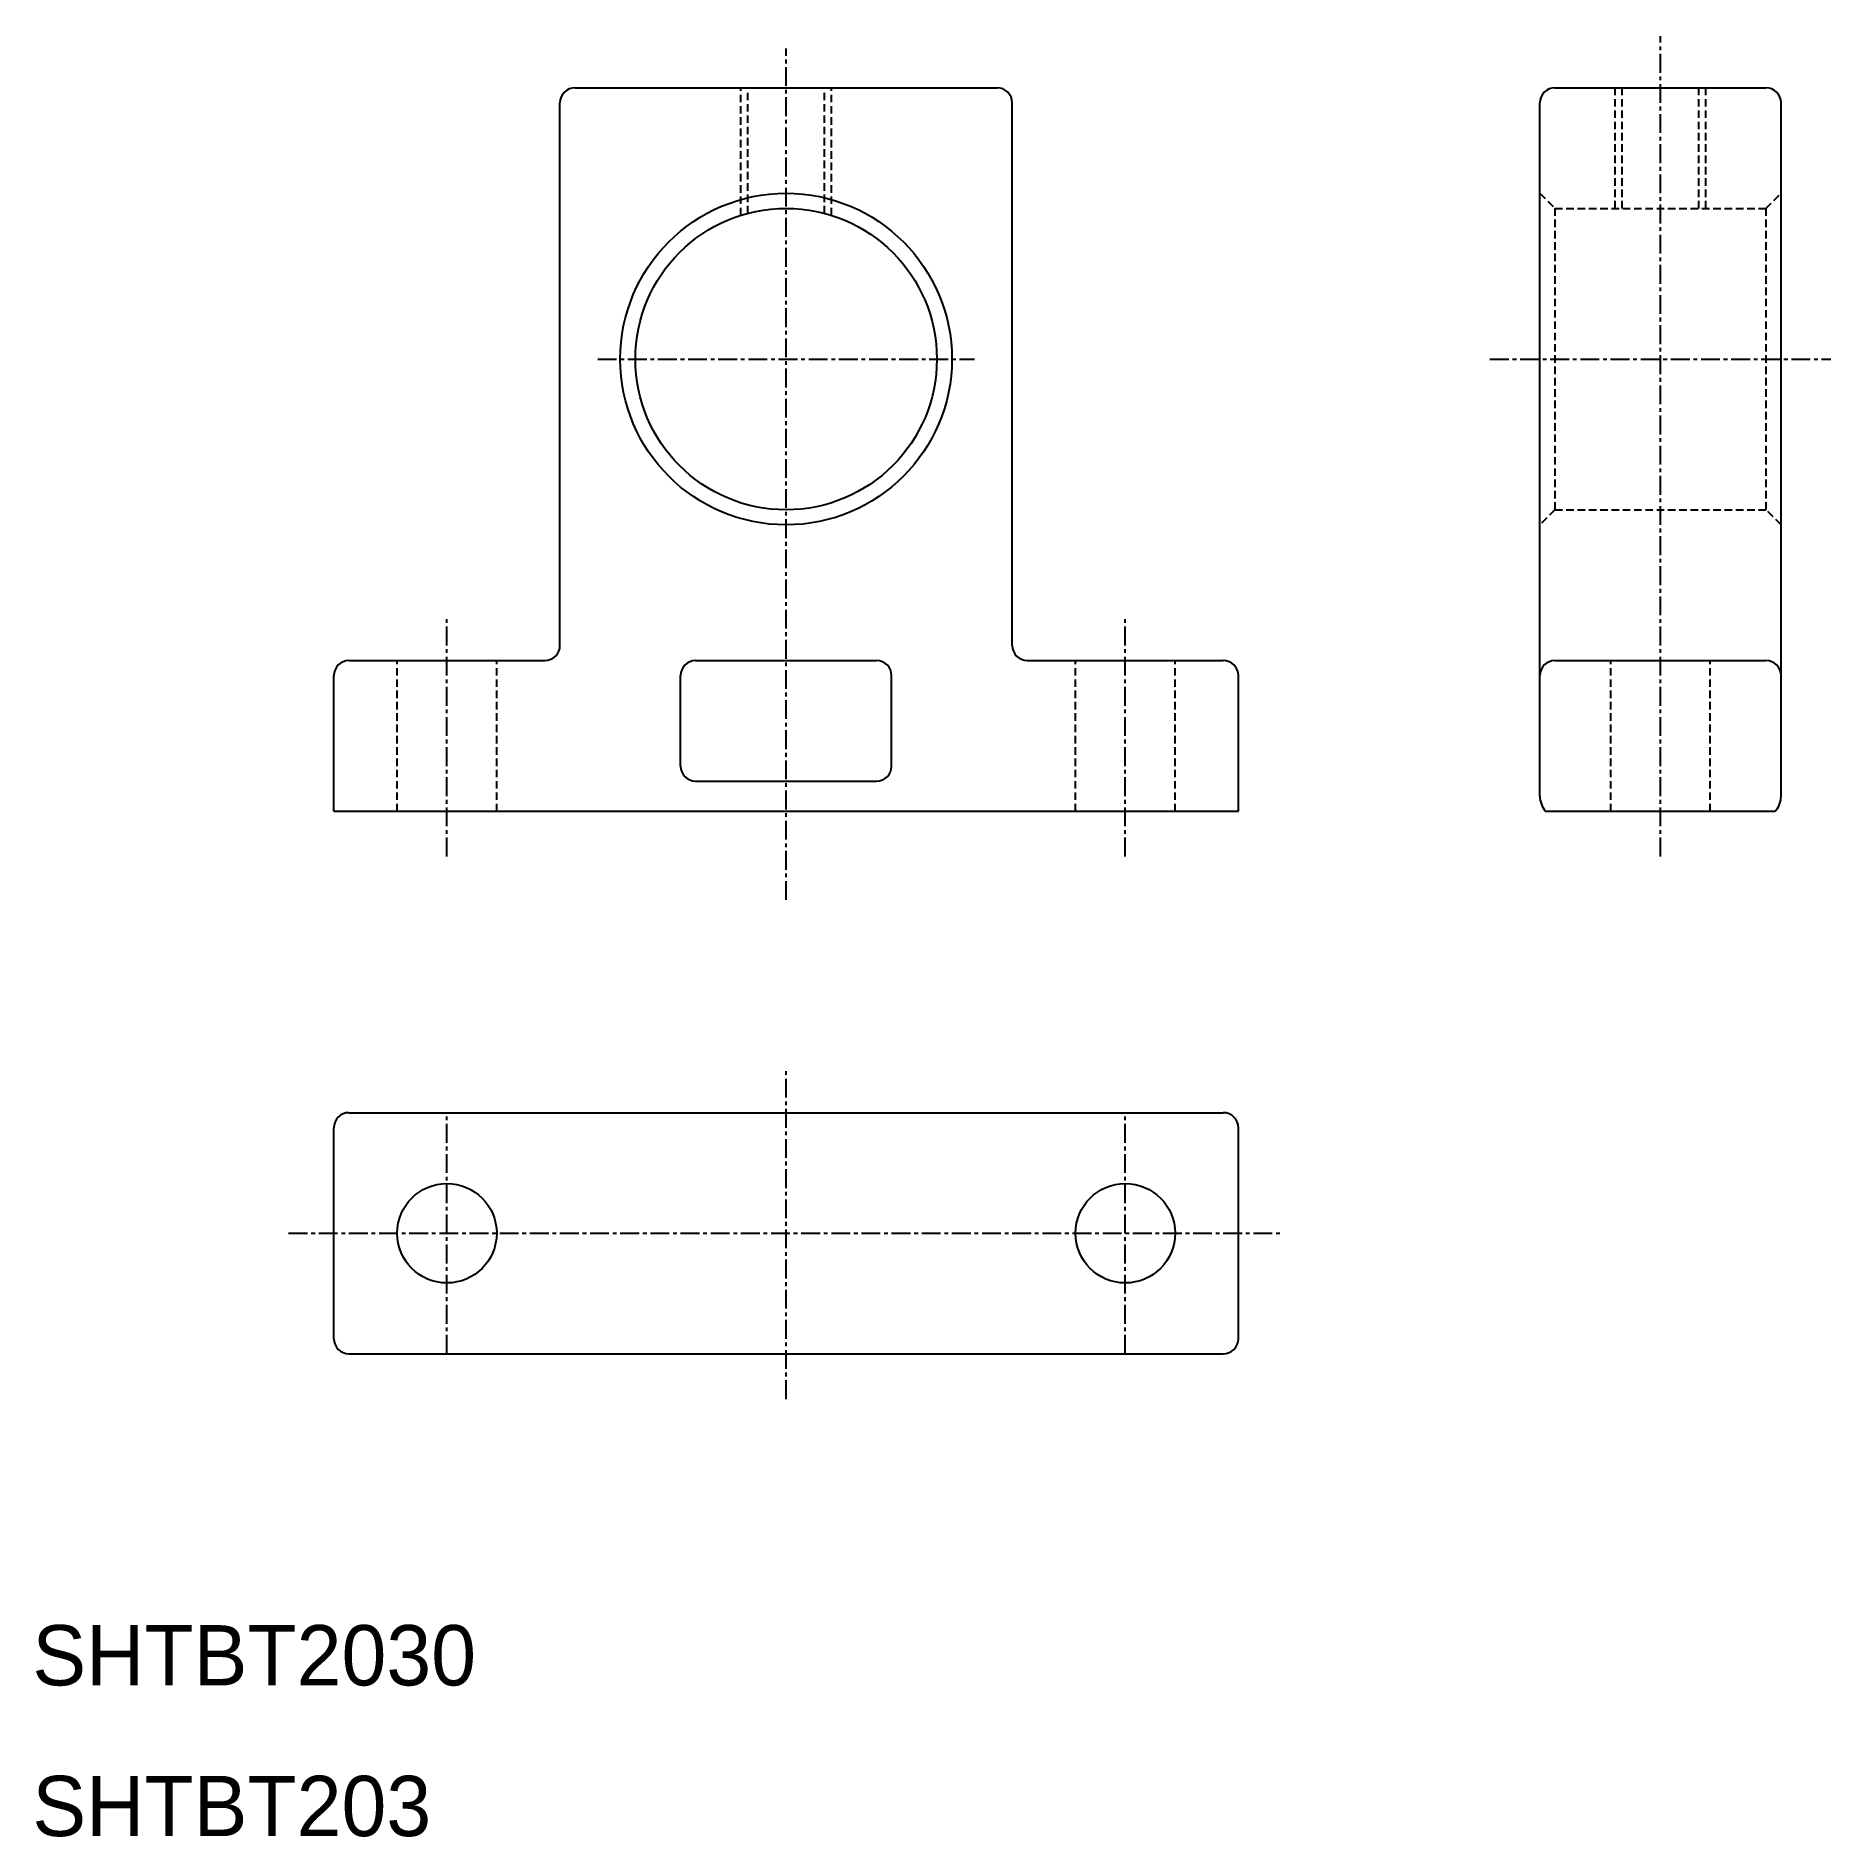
# Model space of a CAD drawing. Extents: x 10 to 129, y 10 to 129.
import ezdxf

# ---------------------------------------------------------------- set-up
doc = ezdxf.new("R2010")
doc.units = 0
doc.linetypes.add('CENTER', pattern=[2, 1.25, -0.25, 0.25, -0.25])
doc.linetypes.add('DASHED', pattern=[0.75, 0.5, -0.25])
doc.layers.get('0').update_dxf_attribs({"linetype": 'CONTINUOUS'})
doc.layers.add('CENTER', color=1, linetype='CENTER')

msp = doc.modelspace()

# ---------------------------------------------------------------- linework, layer by layer
at = {"color": 7, "linetype": 'CONTINUOUS'}
for p, q in [((46, 126), (74, 126)), ((111, 126), (125, 126)), ((45, 89), (45, 125)), ((75, 89), (75, 125)), ((110, 79), (110, 125)), ((126, 79), (126, 125)), ((31, 88), (44, 88)), ((54, 88), (66, 88)), ((76, 88), (89, 88)), ((111, 88), (125, 88)), ((30, 78), (30, 87)), ((53, 81), (53, 87)), ((67, 81), (67, 87)), ((90, 78), (90, 87)), ((54, 80), (66, 80)), ((30, 78), (90, 78)), ((110.38, 78), (125.62, 78)), ((31, 58), (89, 58)), ((30, 43), (30, 57)), ((90, 43), (90, 57)), ((31, 42), (89, 42))]:
    msp.add_line(p, q, dxfattribs=at)
at = {"color": 3, "linetype": 'DASHED'}
for p, q in [((57, 117.54), (57, 126)), ((57.45, 117.67), (57.45, 126)), ((62.55, 117.67), (62.55, 126)), ((63, 117.54), (63, 126)), ((115, 118), (115, 126)), ((115.45, 118), (115.45, 126)), ((120.55, 118), (120.55, 126)), ((121, 118), (121, 126)), ((110, 119), (111, 118)), ((125, 118), (126, 119)), ((111, 118), (125, 118)), ((111, 118), (111, 98)), ((125, 118), (125, 98)), ((111, 98), (110, 97)), ((111, 98), (125, 98)), ((126, 97), (125, 98)), ((34.2, 78), (34.2, 88)), ((40.8, 78), (40.8, 88)), ((79.2, 78), (79.2, 88)), ((85.8, 78), (85.8, 88)), ((114.7, 78), (114.7, 88)), ((121.3, 78), (121.3, 88))]:
    msp.add_line(p, q, dxfattribs=at)
at = {"color": 7, "linetype": 'CONTINUOUS'}
for centre, radius in [((60, 108), 11), ((60, 108), 10), ((37.5, 50), 3.3), ((82.5, 50), 3.3)]:
    msp.add_circle(centre, radius, dxfattribs=at)
for centre, radius, start, end in [((46, 125), 1, 90, 180), ((74, 125), 1, 0, 90), ((111, 125), 1, 90, 180), ((125, 125), 1, 0, 90), ((44, 89), 1, 270, 0), ((76, 89), 1, 180, 270), ((31, 87), 1, 90, 180), ((54, 87), 1, 90, 180), ((66, 87), 1, 0, 90), ((89, 87), 1, 0, 90), ((111, 87), 1, 90, 180), ((125, 87), 1, 0, 90), ((54, 81), 1, 180, 270), ((66, 81), 1, 270, 0), ((111.5, 79), 1.5, 180, 221.8103), ((124.5, 79), 1.5, 318.1897, 0), ((31, 57), 1, 90, 180), ((89, 57), 1, 0, 90), ((31, 43), 1, 180, 270), ((89, 43), 1, 270, 0)]:
    msp.add_arc(centre, radius, start, end, dxfattribs=at)
at = {"layer": 'CENTER', "color": 1, "linetype": 'CENTER'}
for p, q in [((118, 75), (118, 129.43)), ((60, 72.12), (60, 128.61)), ((47.5, 108), (72.5, 108)), ((106.69, 108), (129.31, 108)), ((37.5, 75), (37.5, 91)), ((82.5, 75), (82.5, 91)), ((60, 39), (60, 61)), ((37.5, 42), (37.5, 58)), ((82.5, 42), (82.5, 58)), ((27, 50), (93, 50))]:
    msp.add_line(p, q, dxfattribs=at)

# ---------------------------------------------------------------- texts
at = {"color": 7, "linetype": 'CONTINUOUS'}
for s, p in [('SHTBT2030', (10, 20)), ('SHTBT203', (10, 10))]:
    msp.add_text(s, height=4, dxfattribs=at).set_placement(p)

doc.saveas('drawing.dxf')
